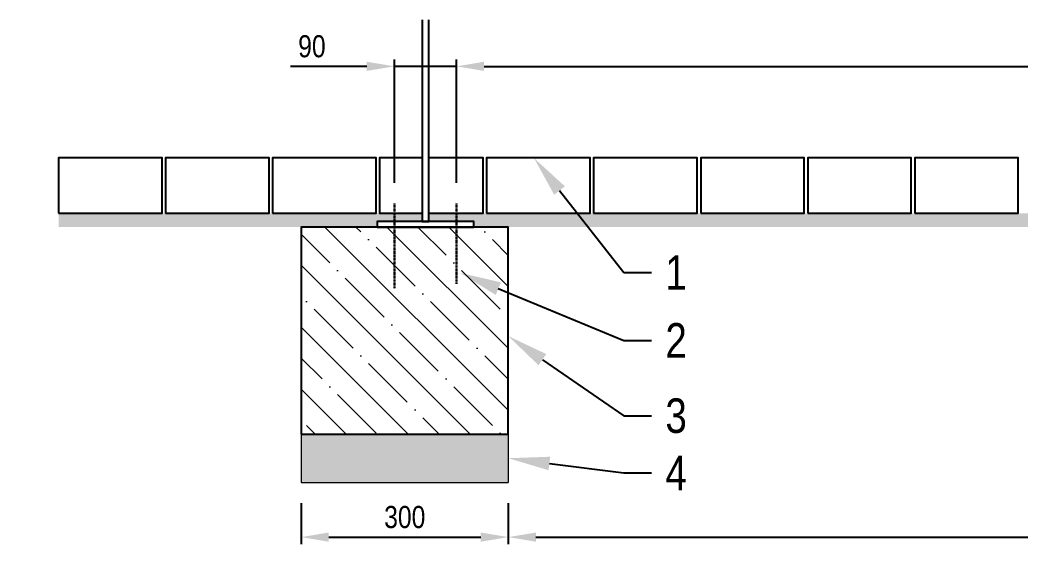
# Model space of a CAD drawing. Header units: millimetres. Extents: x 2594 to 11004, y 3085 to 9025.
# Drawn here: x 5018 to 6467, y 6833 to 7592 of the extents above; entities that cross this region are included whole.
import ezdxf
from ezdxf import colors
from ezdxf.entities.mleader import LeaderData, LeaderLine
from ezdxf.math import Vec2, Vec3

# ---------------------------------------------------------------- set-up
doc = ezdxf.new("R2010")
doc.units = ezdxf.units.MM
doc.header["$LTSCALE"] = 0.1
doc.linetypes.add('DashDot', pattern=[15, 9, -3, 0, -3])
doc.layers.add('SRAFY', color=251, linetype='Continuous', lineweight=13)
doc.styles.add('SEACAD_Arial', font='arial.ttf', dxfattribs={"width": 0.8})
doc.dimstyles.new('ISO-25', dxfattribs={"dimtxt": 1.6, "dimasz": 2, "dimexe": 0.5, "dimexo": 1.5, "dimtad": 1, "dimdec": 0, "dimtxsty": 'SEACAD_Arial', "dimcen": 2, "dimadec": 0, "dimazin": 0, "dimtfac": 1, "dimtdec": 0, "dimtmove": 0, "dimatfit": 3, "dimfxl": 1, "dimarcsym": 0})

# ---------------------------------------------------------------- blocks, each defined once
blk = doc.blocks.new('*D138')
at = {"color": 0, "lineweight": -2, "transparency": 16777216}
for p, q in [((5560.4, 7356.1), (5560.4, 7535)), ((5650.4, 7356.1), (5650.4, 7535)), ((5520.4, 7525), (5410.1, 7525)), ((5650.4, 7525), (5560.4, 7525)), ((5690.4, 7525), (5730.4, 7525))]:
    blk.add_line(p, q, dxfattribs=at)
at = {"color": 0, "transparency": 16777216}
for points in [[(5520.4, 7531.7), (5520.4, 7518.4), (5560.4, 7525)], [(5690.4, 7531.7), (5690.4, 7518.4), (5650.4, 7525)]]:
    blk.add_solid(points, dxfattribs=at)
at = {"layer": 'Defpoints', "color": 0, "transparency": 16777216}
for p in [(5650.4, 7525), (5560.4, 7326.1), (5650.4, 7326.1)]:
    blk.add_point(p, dxfattribs=at)
at = {"color": 0, "transparency": 16777216, "insert": (5440.9, 7553.9), "char_height": 32, "attachment_point": 5, "style": 'SEACAD_Arial'}
blk.add_mtext('90', dxfattribs=at)
blk = doc.blocks.new('*D139')
at = {"color": 0, "lineweight": -2, "transparency": 16777216}
for p, q in [((5650.4, 7356.1), (5650.4, 7535)), ((7640.4, 7356.1), (7640.4, 7535)), ((5690.4, 7525), (7600.4, 7525))]:
    blk.add_line(p, q, dxfattribs=at)
at = {"color": 0, "transparency": 16777216}
for points in [[(5690.4, 7531.7), (5690.4, 7518.4), (5650.4, 7525)], [(7600.4, 7531.7), (7600.4, 7518.4), (7640.4, 7525)]]:
    blk.add_solid(points, dxfattribs=at)
at = {"layer": 'Defpoints', "color": 0, "transparency": 16777216}
for p in [(7640.4, 7525), (5650.4, 7326.1), (7640.4, 7326.1)]:
    blk.add_point(p, dxfattribs=at)
at = {"color": 0, "transparency": 16777216, "insert": (6645.4, 7553.9), "char_height": 32, "attachment_point": 5, "style": 'SEACAD_Arial'}
blk.add_mtext('1990', dxfattribs=at)
blk = doc.blocks.new('*D141')
at = {"color": 0, "lineweight": -2, "transparency": 16777216}
for p, q in [((5425.4, 6892.2), (5425.4, 6832.9)), ((5725.4, 6892.2), (5725.4, 6832.9)), ((5465.4, 6842.9), (5685.4, 6842.9))]:
    blk.add_line(p, q, dxfattribs=at)
at = {"color": 0, "transparency": 16777216}
for points in [[(5465.4, 6849.6), (5465.4, 6836.2), (5425.4, 6842.9)], [(5685.4, 6849.6), (5685.4, 6836.2), (5725.4, 6842.9)]]:
    blk.add_solid(points, dxfattribs=at)
at = {"layer": 'Defpoints', "color": 0, "transparency": 16777216}
for p in [(5425.4, 6922.2), (5725.4, 6922.2), (5725.4, 6842.9)]:
    blk.add_point(p, dxfattribs=at)
at = {"color": 0, "transparency": 16777216, "insert": (5575.4, 6871.8), "char_height": 32, "attachment_point": 5, "style": 'SEACAD_Arial'}
blk.add_mtext('300', dxfattribs=at)
blk = doc.blocks.new('*D142')
at = {"color": 0, "lineweight": -2, "transparency": 16777216}
for p, q in [((5725.4, 6892.2), (5725.4, 6832.9)), ((7565.4, 6892.2), (7565.4, 6832.9)), ((5765.4, 6842.9), (7525.4, 6842.9))]:
    blk.add_line(p, q, dxfattribs=at)
at = {"color": 0, "transparency": 16777216}
for points in [[(5765.4, 6849.6), (5765.4, 6836.2), (5725.4, 6842.9)], [(7525.4, 6849.6), (7525.4, 6836.2), (7565.4, 6842.9)]]:
    blk.add_solid(points, dxfattribs=at)
at = {"layer": 'Defpoints', "color": 0, "transparency": 16777216}
for p in [(5725.4, 6922.2), (7565.4, 6922.2), (7565.4, 6842.9)]:
    blk.add_point(p, dxfattribs=at)
at = {"color": 0, "transparency": 16777216, "insert": (6645.4, 6871.8), "char_height": 32, "attachment_point": 5, "style": 'SEACAD_Arial'}
blk.add_mtext('1840', dxfattribs=at)

msp = doc.modelspace()

# ---------------------------------------------------------------- hatches: boundary and pattern name
at = {"layer": 'SRAFY'}
h = msp.add_hatch(dxfattribs=at)
h.set_pattern_fill('AR-SAND', color=256, scale=0.5)
h.paths.add_polyline_path([(5560.4, 7312.2), (5074, 7312.2), (5074, 7292.2), (5425.4, 7292.2), (5535.4, 7292.2), (5535.4, 7300.2), (5560.4, 7300.2)])
h.paths.add_polyline_path([(5600.4, 7312.2), (5560.4, 7312.2), (5560.4, 7300.2), (5600.4, 7300.2)])
h.paths.add_polyline_path([(5650.4, 7312.2), (5610.4, 7312.2), (5610.4, 7300.2), (5650.4, 7300.2)])
h.paths.add_polyline_path([(5825.4, 7312.2), (5650.4, 7312.2), (5650.4, 7300.2), (5675.4, 7300.2), (5675.4, 7292.2), (5841.1, 7292.2)])
h.paths.add_polyline_path([(7025.4, 7312.2), (5825.4, 7312.2), (5841.1, 7292.2), (7025.4, 7292.2)])
at = {"layer": 'SRAFY', "lineweight": 15}
h = msp.add_hatch(dxfattribs=at)
h.set_pattern_fill('ANSI35', color=256, scale=10, angle=90, style=0)
h.paths.add_polyline_path([(4287.4, 7292.2), (3087.4, 7292.2), (3087.4, 6992.2), (4287.4, 6992.2)])
h.paths.add_polyline_path([(5725.4, 7292.2), (5694, 7292.2), (5580.4, 7292.2), (5535.4, 7292.2), (5460.4, 7292.2), (5425.4, 7292.2), (5425.4, 6992.2), (5725.4, 6992.2)])
h.paths.add_polyline_path([(7865.4, 7292.2), (7864, 7292.2), (7720.4, 7292.2), (7615.4, 7292.2), (7565.4, 7292.2), (7565.4, 6992.2), (7865.4, 6992.2)])
at = {"layer": 'SRAFY'}
h = msp.add_hatch(dxfattribs=at)
h.set_pattern_fill('AR-SAND', color=256, scale=0.5, angle=90)
h.paths.add_polyline_path([(4287.4, 6992.2), (3087.4, 6992.2), (3087.4, 6922.2), (4287.4, 6922.2)])
h.paths.add_polyline_path([(5725.4, 6992.2), (5425.4, 6992.2), (5425.4, 6922.2), (5725.4, 6922.2)])

# ---------------------------------------------------------------- linework, layer by layer
at = {"linetype": 'DashDot', "lineweight": 30}
for p, q in [((5560.4, 7326.1), (5560.4, 7203)), ((5650.4, 7326.1), (5650.4, 7209.9))]:
    msp.add_line(p, q, dxfattribs=at)
for points in [[(5600.4, 7592.2), (5600.4, 7300.2), (5610.4, 7300.2), (5610.4, 7592.2)], [(5600.4, 7392.2), (5539, 7392.2), (5539, 7312.2), (5600.4, 7312.2)], [(5610.4, 7312.2), (5689, 7312.2), (5689, 7392.2), (5610.4, 7392.2)]]:
    msp.add_lwpolyline(points)
for points in [[(5074, 7312.2), (5224, 7312.2), (5224, 7392.2), (5074, 7392.2)], [(5229, 7312.2), (5379, 7312.2), (5379, 7392.2), (5229, 7392.2)], [(5384, 7312.2), (5534, 7312.2), (5534, 7392.2), (5384, 7392.2)], [(5694, 7312.2), (5844, 7312.2), (5844, 7392.2), (5694, 7392.2)], [(5849, 7312.2), (5999, 7312.2), (5999, 7392.2), (5849, 7392.2)], [(6004, 7312.2), (6154, 7312.2), (6154, 7392.2), (6004, 7392.2)], [(6159, 7312.2), (6309, 7312.2), (6309, 7392.2), (6159, 7392.2)], [(6314, 7312.2), (6464, 7312.2), (6464, 7392.2), (6314, 7392.2)], [(5425.4, 6992.2), (5725.4, 6992.2), (5725.4, 7292.2), (5425.4, 7292.2)], [(5535.4, 7292.2), (5675.4, 7292.2), (5675.4, 7300.2), (5535.4, 7300.2)]]:
    msp.add_lwpolyline(points, close=True)
at = {"layer": 'SRAFY'}
for p, q in [((5425.4, 6992.2), (5425.4, 6922.2)), ((5725.4, 6992.2), (5725.4, 6922.2)), ((5425.4, 6922.2), (5725.4, 6922.2))]:
    msp.add_line(p, q, dxfattribs=at)

# ---------------------------------------------------------------- dimensions: what is measured, and where the dimension line sits
dim = msp.add_linear_dim(base=(5650.4, 7525), p1=(5560.4, 7326.1), p2=(5650.4, 7326.1), dimstyle='ISO-25')
dim.commit()
dim.dimension.update_dxf_attribs({"geometry": '*D138', "text_midpoint": (5440.9, 7525), "dimtype": 160})
for base, p1, p2, picture, middle in [((7640.4, 7525), (5650.4, 7326.1), (7640.4, 7326.1), '*D139', (6645.4, 7553.9)), ((5725.4, 6842.9), (5425.4, 6922.2), (5725.4, 6922.2), '*D141', (5575.4, 6871.8)), ((7565.4, 6842.9), (5725.4, 6922.2), (7565.4, 6922.2), '*D142', (6645.4, 6871.8))]:
    dim = msp.add_linear_dim(base=base, p1=p1, p2=p2, dimstyle='ISO-25')
    dim.commit()
    dim.dimension.update_dxf_attribs({"geometry": picture, "text_midpoint": middle})

# ---------------------------------------------------------------- leaders
ml = msp.add_multileader_mtext('Standard')
ml.set_content('1', color=256, style='SEACAD_Arial')
ml.set_leader_properties()
ml.build(insert=Vec2(0, 0))
ml.multileader.update_dxf_attribs({"text_right_attachment_type": 6, "dogleg_length": 2, "arrow_head_size": 60, "scale": 20})
ctx = ml.context
ctx.base_point, ctx.scale, ctx.char_height, ctx.arrow_head_size, ctx.landing_gap_size, ctx.plane_origin = Vec3(5932.9, 7226.4), 20, 50, 60, 20, Vec3(5669.9, 7390.5)
ctx.right_attachment = 6
notes = []
notes.append((ctx, [(0, (1, 1, 0), (5892.9, 7226.4), (1, 0), 40, [(0, [(5762.5, 7392.2)], 0, [])])]))
ctx.mtext.insert, ctx.mtext.flow_direction = Vec3(5952.9, 7251.4), 5
ml = msp.add_multileader_mtext('Standard')
ml.set_content('2', color=256, style='SEACAD_Arial')
ml.set_leader_properties()
ml.build(insert=Vec2(0, 0))
ml.multileader.update_dxf_attribs({"text_right_attachment_type": 6, "dogleg_length": 2, "arrow_head_size": 60, "scale": 20})
ctx = ml.context
ctx.base_point, ctx.scale, ctx.char_height, ctx.arrow_head_size, ctx.landing_gap_size, ctx.plane_origin = Vec3(5932.9, 7128), 20, 50, 60, 20, Vec3(5590.4, 7225.8)
ctx.right_attachment = 6
notes.append((ctx, [(0, (1, 1, 0), (5892.9, 7128), (1, 0), 40, [(0, [(5655.4, 7225.8)], 0, [])])]))
ctx.mtext.insert, ctx.mtext.flow_direction = Vec3(5952.9, 7153), 5
ml = msp.add_multileader_mtext('Standard')
ml.set_content('3', color=256, style='SEACAD_Arial')
ml.set_leader_properties()
ml.build(insert=Vec2(0, 0))
ml.multileader.update_dxf_attribs({"text_right_attachment_type": 6, "dogleg_length": 2, "arrow_head_size": 60, "scale": 20})
ctx = ml.context
ctx.base_point, ctx.scale, ctx.char_height, ctx.arrow_head_size, ctx.landing_gap_size, ctx.plane_origin = Vec3(5932.9, 7018.4), 20, 50, 60, 20, Vec3(5589.4, 6993)
ctx.right_attachment = 6
notes.append((ctx, [(0, (1, 1, 0), (5892.9, 7018.4), (1, 0), 40, [(0, [(5725.4, 7134.1)], 0, [])])]))
ctx.mtext.insert, ctx.mtext.flow_direction = Vec3(5952.9, 7043.9), 5
ml = msp.add_multileader_mtext('Standard')
ml.set_content('4', color=256, style='SEACAD_Arial')
ml.set_leader_properties()
ml.build(insert=Vec2(0, 0))
ml.multileader.update_dxf_attribs({"text_right_attachment_type": 6, "dogleg_length": 2, "arrow_head_size": 60, "scale": 20})
ctx = ml.context
ctx.base_point, ctx.scale, ctx.char_height, ctx.arrow_head_size, ctx.landing_gap_size, ctx.plane_origin = Vec3(5932.9, 6935.8), 20, 50, 60, 20, Vec3(5510.3, 7046.2)
ctx.right_attachment = 6
notes.append((ctx, [(0, (1, 1, 0), (5892.9, 6935.8), (1, 0), 40, [(0, [(5725.4, 6957.2)], 0, [])])]))
ctx.mtext.insert, ctx.mtext.flow_direction = Vec3(5952.9, 6960.8), 5
for ctx, leaders in notes:
    for number, flags, end, landing, length, lines in leaders:
        leader = LeaderData()
        leader.index, (leader.has_last_leader_line, leader.has_dogleg_vector, leader.attachment_direction) = number, flags
        leader.last_leader_point, leader.dogleg_vector, leader.dogleg_length = Vec3(end), Vec3(landing), length
        for number, points, colour, breaks in lines:
            line = LeaderLine()
            line.index, line.vertices, line.color, line.breaks = number, Vec3.list(points), colors.encode_raw_color(colour), breaks
            leader.lines.append(line)
        ctx.leaders.append(leader)

doc.saveas('drawing.dxf')
